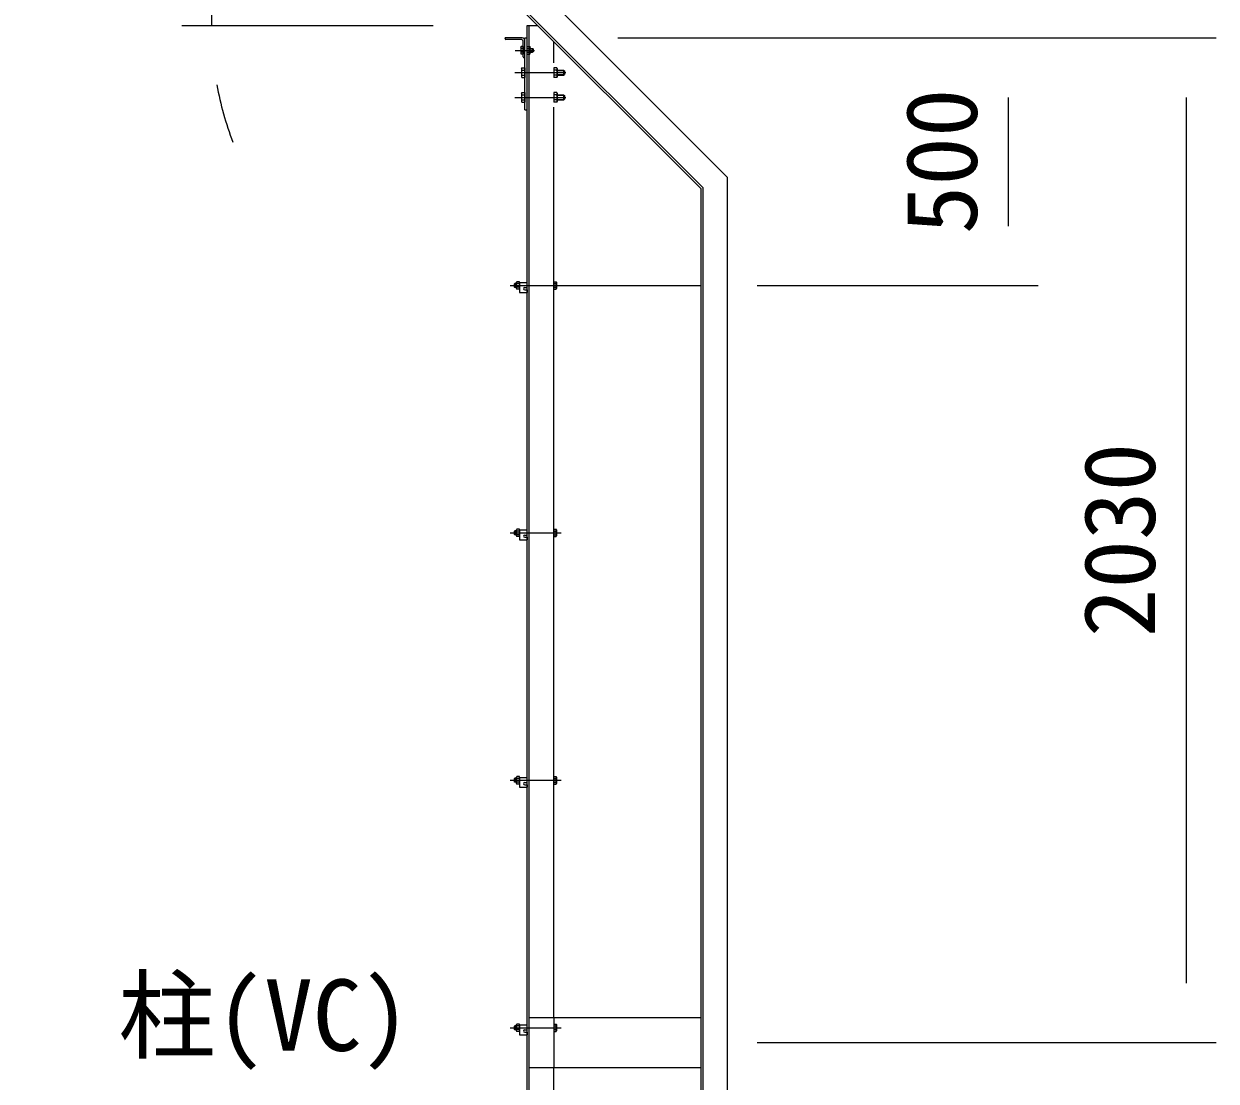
# Model space of a CAD drawing. Units: millimetres, scale not verified. Extents: x -12600 to 12600, y -8910 to 8910.
# Drawn here: x -2299 to 110, y 160 to 2296 of the extents above; entities that cross this region are included whole.
import ezdxf
from ezdxf.enums import TextEntityAlignment as Align

# ---------------------------------------------------------------- set-up
doc = ezdxf.new("R2010")
doc.units = ezdxf.units.MM
doc.header["$LTSCALE"] = 60
doc.linetypes.add('DASHED', pattern=[7.5, 6, -1.5])
doc.linetypes.add('USER1', pattern=[50.8, 31.75, -6.35, 6.35, -6.35])
for name, color, linetype, lineweight in [('0-1_D-BMK', 2, 'USER1', 13), ('0-4_D-STR1', 1, 'Continuous', 18), ('0-6_D-STR3', 3, 'Continuous', 13), ('0-7_D-STR-DIM', 7, 'Continuous', 9), ('0-9_D-STR-TXT', 7, 'Continuous', 9)]:
    doc.layers.add(name, color=color, linetype=linetype, lineweight=lineweight)
doc.styles.add('ＭＳ ゴシック', font='')
doc.styles.get('ＭＳ ゴシック').set_extended_font_data('MS Gothic')

msp = doc.modelspace()

# ---------------------------------------------------------------- linework, layer by layer
at = {"layer": '0-1_D-BMK'}
for p, q in [((-1306.33, 2242.65), (-1266.96, 2242.65)), ((-1307.05, 2197.65), (-1204.05, 2197.65)), ((-1307.05, 2147.65), (-1204.05, 2147.65)), ((-1316.14, 1767.65), (-1213.14, 1767.65)), ((-1316.14, 1267.65), (-1213.14, 1267.65)), ((-1316.14, 767.65), (-1213.14, 767.65)), ((-1316.14, 267.65), (-1213.14, 267.65))]:
    msp.add_line(p, q, dxfattribs=at)
at = {"layer": '0-4_D-STR1'}
for p, q in [((-2260.5, 3369.38), (-877.14, 1986.02)), ((-931.14, 1963.65), (-2298.69, 3331.2)), ((-927.14, 1965.31), (-2295.86, 3334.02)), ((-1282.14, -5562.35), (-1282.14, 2292.65)), ((-1282.14, 2292.65), (-1260.14, 2292.65)), ((-1278.14, -5562.35), (-1278.14, 2292.65)), ((-1326.64, 2266.65), (-1326.64, 2267.65)), ((-1291.64, 2267.65), (-1326.64, 2267.65)), ((-1294.14, 2264.65), (-1324.64, 2264.65)), ((-1289.64, 2229.65), (-1289.64, 2260.15)), ((-1286.64, 2227.65), (-1286.64, 2262.65)), ((-1287.64, 2227.65), (-1286.64, 2227.65)), ((-931.14, 1963.65), (-931.14, -5562.35)), ((-927.14, 1965.31), (-927.14, -5562.35)), ((-1278.14, 1767.65), (-931.14, 1767.65)), ((-1228.14, 287.65), (-1228.14, 1767.65)), ((-931.14, 287.65), (-1278.14, 287.65)), ((-1278.14, 187.65), (-931.14, 187.65)), ((-1228.14, -712.35), (-1228.14, 187.65))]:
    msp.add_line(p, q, dxfattribs=at)
at = {"layer": '0-4_D-STR1', "linetype": 'DASHED'}
for p, q in [((-1228.14, 1767.65), (-1228.14, 2260.65)), ((-1228.14, 287.65), (-1228.14, 187.65))]:
    msp.add_line(p, q, dxfattribs=at)
at = {"layer": '0-4_D-STR1'}
msp.add_lwpolyline([(-931.14, -5562.35), (-877.14, -5562.35), (-877.14, 1986.02)], dxfattribs=at)
for centre, radius, start, end in [((-1324.64, 2266.65), 2, 180, 270), ((-1294.14, 2260.15), 4.5, 0, 90), ((-1291.64, 2262.65), 5, 0, 90), ((-1287.64, 2229.65), 2, 180, 270)]:
    msp.add_arc(centre, radius, start, end, dxfattribs=at)
at = {"layer": '0-6_D-STR3'}
for p, q in [((-1286.64, 2122.65), (-1286.64, 2267.65)), ((-1286.64, 2267.65), (-1282.14, 2267.65)), ((-1294.94, 2248.95), (-1294.25, 2250.16)), ((-1294.94, 2248.95), (-1294.94, 2236.35)), ((-1289.64, 2250.16), (-1294.25, 2250.16)), ((-1289.64, 2246.4), (-1294.25, 2246.4)), ((-1289.64, 2250.16), (-1289.64, 2235.15)), ((-1282.14, 2250.16), (-1276.37, 2250.16)), ((-1282.14, 2235.15), (-1282.14, 2250.16)), ((-1282.14, 2246.4), (-1276.37, 2246.4)), ((-1276.37, 2250.16), (-1275.64, 2248.9)), ((-1275.64, 2236.4), (-1275.64, 2248.9)), ((-1275.64, 2246.65), (-1270.84, 2246.65)), ((-1275.64, 2245.9), (-1270.09, 2245.9)), ((-1270.84, 2246.65), (-1269.64, 2245.45)), ((-1270.84, 2246.65), (-1270.84, 2238.65)), ((-1269.64, 2245.45), (-1269.64, 2239.85)), ((-1294.94, 2236.35), (-1294.25, 2235.15)), ((-1289.64, 2238.9), (-1294.25, 2238.9)), ((-1289.64, 2235.15), (-1294.25, 2235.15)), ((-1282.14, 2238.9), (-1276.37, 2238.9)), ((-1282.14, 2235.15), (-1276.37, 2235.15)), ((-1276.37, 2235.15), (-1275.64, 2236.4)), ((-1275.64, 2239.4), (-1270.09, 2239.4)), ((-1275.64, 2238.65), (-1270.84, 2238.65)), ((-1270.84, 2238.65), (-1269.64, 2239.85)), ((-1293.64, 2205.9), (-1292.74, 2207.47)), ((-1293.64, 2205.9), (-1293.64, 2189.4)), ((-1292.74, 2207.47), (-1286.64, 2207.47)), ((-1292.74, 2202.56), (-1286.64, 2202.56)), ((-1292.74, 2192.74), (-1286.64, 2192.74)), ((-1286.64, 2207.47), (-1286.64, 2187.84)), ((-1293.64, 2189.4), (-1292.74, 2187.84)), ((-1292.74, 2187.84), (-1286.64, 2187.84)), ((-1293.64, 2155.9), (-1292.74, 2157.47)), ((-1293.64, 2155.9), (-1293.64, 2139.4)), ((-1292.74, 2157.47), (-1286.64, 2157.47)), ((-1292.74, 2152.56), (-1286.64, 2152.56)), ((-1286.64, 2157.47), (-1286.64, 2137.84)), ((-1293.64, 2139.4), (-1292.74, 2137.84)), ((-1292.74, 2142.74), (-1286.64, 2142.74)), ((-1292.74, 2137.84), (-1286.64, 2137.84)), ((-1286.64, 2122.65), (-1282.14, 2122.65)), ((-1306.94, 1771.65), (-1308.14, 1770.45)), ((-1308.14, 1770.45), (-1308.14, 1764.85)), ((-1306.94, 1763.65), (-1308.14, 1764.85)), ((-1306.94, 1771.65), (-1306.94, 1763.65)), ((-1303.64, 1771.65), (-1306.94, 1771.65)), ((-1303.64, 1763.65), (-1306.94, 1763.65)), ((-1302.92, 1775.16), (-1303.64, 1773.9)), ((-1303.64, 1761.4), (-1303.64, 1773.9)), ((-1302.92, 1760.15), (-1303.64, 1761.4)), ((-1297.14, 1775.16), (-1302.92, 1775.16)), ((-1297.14, 1771.4), (-1302.92, 1771.4)), ((-1297.14, 1763.9), (-1302.92, 1763.9)), ((-1297.14, 1760.15), (-1302.92, 1760.15)), ((-1297.14, 1760.15), (-1297.14, 1775.16)), ((-1297.14, 1773.65), (-1282.14, 1773.65)), ((-1297.14, 1773.65), (-1297.14, 1753.65)), ((-1286.89, 1763.15), (-1282.14, 1763.15)), ((-1286.89, 1758.65), (-1282.14, 1758.65)), ((-1282.14, 1758.65), (-1282.14, 1753.65)), ((-1228.14, 1775.16), (-1223.54, 1775.16)), ((-1228.14, 1775.16), (-1228.14, 1760.15)), ((-1228.14, 1771.4), (-1223.54, 1771.4)), ((-1228.14, 1763.9), (-1223.54, 1763.9)), ((-1228.14, 1760.15), (-1223.54, 1760.15)), ((-1222.84, 1773.95), (-1223.54, 1775.16)), ((-1222.84, 1761.35), (-1223.54, 1760.15)), ((-1222.84, 1773.95), (-1222.84, 1761.35)), ((-1297.14, 1753.65), (-1282.14, 1753.65)), ((-1306.94, 1271.65), (-1308.14, 1270.45)), ((-1308.14, 1270.45), (-1308.14, 1264.85)), ((-1306.94, 1263.65), (-1308.14, 1264.85)), ((-1306.94, 1271.65), (-1306.94, 1263.65)), ((-1303.64, 1271.65), (-1306.94, 1271.65)), ((-1303.64, 1263.65), (-1306.94, 1263.65)), ((-1302.92, 1275.16), (-1303.64, 1273.9)), ((-1303.64, 1261.4), (-1303.64, 1273.9)), ((-1302.92, 1260.15), (-1303.64, 1261.4)), ((-1297.14, 1275.16), (-1302.92, 1275.16)), ((-1297.14, 1271.4), (-1302.92, 1271.4)), ((-1297.14, 1263.9), (-1302.92, 1263.9)), ((-1297.14, 1260.15), (-1302.92, 1260.15)), ((-1297.14, 1260.15), (-1297.14, 1275.16)), ((-1297.14, 1273.65), (-1282.14, 1273.65)), ((-1297.14, 1273.65), (-1297.14, 1253.65)), ((-1297.14, 1253.65), (-1282.14, 1253.65)), ((-1286.89, 1263.15), (-1282.14, 1263.15)), ((-1286.89, 1258.65), (-1282.14, 1258.65)), ((-1282.14, 1258.65), (-1282.14, 1253.65)), ((-1228.14, 1275.16), (-1223.54, 1275.16)), ((-1228.14, 1275.16), (-1228.14, 1260.15)), ((-1228.14, 1271.4), (-1223.54, 1271.4)), ((-1228.14, 1263.9), (-1223.54, 1263.9)), ((-1228.14, 1260.15), (-1223.54, 1260.15)), ((-1222.84, 1273.95), (-1223.54, 1275.16)), ((-1222.84, 1261.35), (-1223.54, 1260.15)), ((-1222.84, 1273.95), (-1222.84, 1261.35)), ((-1306.94, 771.65), (-1308.14, 770.45)), ((-1306.94, 771.65), (-1306.94, 763.65)), ((-1303.64, 771.65), (-1306.94, 771.65)), ((-1302.92, 775.16), (-1303.64, 773.9)), ((-1303.64, 761.4), (-1303.64, 773.9)), ((-1297.14, 775.16), (-1302.92, 775.16)), ((-1297.14, 771.4), (-1302.92, 771.4)), ((-1297.14, 760.15), (-1297.14, 775.16)), ((-1297.14, 773.65), (-1282.14, 773.65)), ((-1297.14, 773.65), (-1297.14, 753.65)), ((-1228.14, 775.16), (-1223.54, 775.16)), ((-1228.14, 775.16), (-1228.14, 760.15)), ((-1228.14, 771.4), (-1223.54, 771.4)), ((-1222.84, 773.95), (-1223.54, 775.16)), ((-1222.84, 773.95), (-1222.84, 761.35)), ((-1308.14, 770.45), (-1308.14, 764.85)), ((-1306.94, 763.65), (-1308.14, 764.85)), ((-1303.64, 763.65), (-1306.94, 763.65)), ((-1302.92, 760.15), (-1303.64, 761.4)), ((-1297.14, 763.9), (-1302.92, 763.9)), ((-1297.14, 760.15), (-1302.92, 760.15)), ((-1297.14, 753.65), (-1282.14, 753.65)), ((-1286.89, 763.15), (-1282.14, 763.15)), ((-1286.89, 758.65), (-1282.14, 758.65)), ((-1282.14, 758.65), (-1282.14, 753.65)), ((-1228.14, 763.9), (-1223.54, 763.9)), ((-1228.14, 760.15), (-1223.54, 760.15)), ((-1222.84, 761.35), (-1223.54, 760.15)), ((-1306.94, 271.65), (-1308.14, 270.45)), ((-1308.14, 270.45), (-1308.14, 264.85)), ((-1306.94, 271.65), (-1306.94, 263.65)), ((-1303.64, 271.65), (-1306.94, 271.65)), ((-1302.92, 275.16), (-1303.64, 273.9)), ((-1303.64, 261.4), (-1303.64, 273.9)), ((-1297.14, 275.16), (-1302.92, 275.16)), ((-1297.14, 271.4), (-1302.92, 271.4)), ((-1297.14, 260.15), (-1297.14, 275.16)), ((-1297.14, 273.65), (-1282.14, 273.65)), ((-1297.14, 273.65), (-1297.14, 253.65)), ((-1228.14, 275.16), (-1223.54, 275.16)), ((-1228.14, 275.16), (-1228.14, 260.15)), ((-1228.14, 271.4), (-1223.54, 271.4)), ((-1222.84, 273.95), (-1223.54, 275.16)), ((-1222.84, 273.95), (-1222.84, 261.35)), ((-1306.94, 263.65), (-1308.14, 264.85)), ((-1303.64, 263.65), (-1306.94, 263.65)), ((-1302.92, 260.15), (-1303.64, 261.4)), ((-1297.14, 263.9), (-1302.92, 263.9)), ((-1297.14, 260.15), (-1302.92, 260.15)), ((-1297.14, 253.65), (-1282.14, 253.65)), ((-1286.89, 263.15), (-1282.14, 263.15)), ((-1286.89, 258.65), (-1282.14, 258.65)), ((-1282.14, 258.65), (-1282.14, 253.65)), ((-1228.14, 263.9), (-1223.54, 263.9)), ((-1228.14, 260.15), (-1223.54, 260.15)), ((-1222.84, 261.35), (-1223.54, 260.15))]:
    msp.add_line(p, q, dxfattribs=at)
at = {"layer": '0-6_D-STR3', "linetype": 'DASHED'}
for p, q in [((-1222.05, 2207.47), (-1228.14, 2207.47)), ((-1228.14, 2207.47), (-1228.14, 2187.84)), ((-1222.05, 2202.56), (-1228.14, 2202.56)), ((-1222.05, 2192.74), (-1228.14, 2192.74)), ((-1221.14, 2205.9), (-1222.05, 2207.47)), ((-1221.14, 2205.9), (-1221.14, 2189.4)), ((-1221.14, 2202.65), (-1208.14, 2202.65)), ((-1221.14, 2201.75), (-1207.24, 2201.75)), ((-1221.14, 2193.55), (-1207.24, 2193.55)), ((-1221.14, 2192.65), (-1208.14, 2192.65)), ((-1208.14, 2202.65), (-1206.64, 2201.15)), ((-1206.64, 2201.15), (-1206.64, 2194.15)), ((-1222.05, 2187.84), (-1228.14, 2187.84)), ((-1221.14, 2189.4), (-1222.05, 2187.84)), ((-1222.05, 2157.47), (-1228.14, 2157.47)), ((-1228.14, 2157.47), (-1228.14, 2137.84)), ((-1222.05, 2152.56), (-1228.14, 2152.56)), ((-1221.14, 2155.9), (-1222.05, 2157.47)), ((-1221.14, 2155.9), (-1221.14, 2139.4)), ((-1221.14, 2152.65), (-1208.14, 2152.65)), ((-1221.14, 2151.75), (-1207.24, 2151.75)), ((-1208.14, 2152.65), (-1206.64, 2151.15)), ((-1206.64, 2151.15), (-1206.64, 2144.15)), ((-1222.05, 2142.74), (-1228.14, 2142.74)), ((-1222.05, 2137.84), (-1228.14, 2137.84)), ((-1221.14, 2139.4), (-1222.05, 2137.84)), ((-1221.14, 2143.55), (-1207.24, 2143.55)), ((-1221.14, 2142.65), (-1208.14, 2142.65))]:
    msp.add_line(p, q, dxfattribs=at)
for points in [[(-1208.14, 2202.65), (-1208.14, 2192.65), (-1206.64, 2194.15)], [(-1208.14, 2152.65), (-1208.14, 2142.65), (-1206.64, 2144.15)]]:
    msp.add_lwpolyline(points, dxfattribs=at)
at = {"layer": '0-6_D-STR3'}
for centre, radius, start, end in [((-1291.51, 2248.28), 3.32, 145.61585, 214.38415), ((-1282.41, 2242.65), 12.42, 162.4121, 197.5879), ((-1279.11, 2248.28), 3.32, 325.61586, 34.38414), ((-1288.21, 2242.65), 12.42, 342.4121, 17.5879), ((-1291.51, 2237.02), 3.32, 145.61585, 214.38415), ((-1279.11, 2237.02), 3.32, 325.61585, 34.38416), ((-1289.15, 2205.01), 4.34, 145.61575, 214.38425), ((-1277.26, 2197.65), 16.24, 162.41205, 197.58795), ((-1289.15, 2190.29), 4.34, 145.61575, 214.38425), ((-1289.15, 2155.01), 4.34, 145.61575, 214.38425), ((-1277.26, 2147.65), 16.24, 162.41205, 197.58795), ((-1289.15, 2140.29), 4.34, 145.61575, 214.38425), ((-1300.18, 1773.28), 3.32, 145.61586, 214.38414), ((-1291.08, 1767.65), 12.42, 162.4121, 197.5879), ((-1300.18, 1762.02), 3.32, 145.61584, 214.38415), ((-1286.89, 1760.9), 2.25, 90, 270), ((-1226.28, 1773.28), 3.32, 325.61585, 34.38415), ((-1235.38, 1767.65), 12.42, 342.4121, 17.5879), ((-1226.28, 1762.02), 3.32, 325.61585, 34.38415), ((-1300.18, 1273.28), 3.32, 145.61586, 214.38414), ((-1291.08, 1267.65), 12.42, 162.4121, 197.5879), ((-1300.18, 1262.02), 3.32, 145.61584, 214.38415), ((-1286.89, 1260.9), 2.25, 90, 270), ((-1226.28, 1273.28), 3.32, 325.61585, 34.38415), ((-1235.38, 1267.65), 12.42, 342.4121, 17.5879), ((-1226.28, 1262.02), 3.32, 325.61585, 34.38415), ((-1300.18, 773.28), 3.32, 145.61586, 214.38414), ((-1291.08, 767.65), 12.42, 162.4121, 197.5879), ((-1226.28, 773.28), 3.32, 325.61585, 34.38415), ((-1235.38, 767.65), 12.42, 342.4121, 17.5879), ((-1300.18, 762.02), 3.32, 145.61584, 214.38415), ((-1286.89, 760.9), 2.25, 90, 270), ((-1226.28, 762.02), 3.32, 325.61585, 34.38415), ((-1300.18, 273.28), 3.32, 145.61586, 214.38414), ((-1291.08, 267.65), 12.42, 162.4121, 197.5879), ((-1226.28, 273.28), 3.32, 325.61585, 34.38415), ((-1235.38, 267.65), 12.42, 342.4121, 17.5879), ((-1300.18, 262.02), 3.32, 145.61584, 214.38415), ((-1286.89, 260.9), 2.25, 90, 270), ((-1226.28, 262.02), 3.32, 325.61585, 34.38415)]:
    msp.add_arc(centre, radius, start, end, dxfattribs=at)
at = {"layer": '0-6_D-STR3', "linetype": 'DASHED'}
for centre, radius, start, end in [((-1237.53, 2197.65), 16.24, 342.41205, 17.58795), ((-1225.63, 2205.01), 4.34, 325.61575, 34.38425), ((-1225.63, 2190.29), 4.34, 325.61575, 34.38425), ((-1237.53, 2147.65), 16.24, 342.41205, 17.58795), ((-1225.63, 2155.01), 4.34, 325.61575, 34.38425), ((-1225.63, 2140.29), 4.34, 325.61575, 34.38425)]:
    msp.add_arc(centre, radius, start, end, dxfattribs=at)
at = {"layer": '0-7_D-STR-DIM'}
for p, q in [((-1471.78, 2292.3), (-1979.67, 2292.3)), ((-1098.78, 2267.65), (110.06, 2267.65)), ((-1098.78, 2267.65), (-249.64, 2267.65)), ((-1098.78, 2267.65), (110.06, 2267.65)), ((-309.64, 1887.65), (-309.64, 2147.65)), ((50.06, 357.65), (50.06, 2147.65)), ((-817.14, 1767.65), (-249.64, 1767.65)), ((-817.14, 237.65), (110.06, 237.65)), ((-817.14, 237.65), (110.06, 237.65))]:
    msp.add_line(p, q, dxfattribs=at)
for start, end in [(135, 180), (190.4338, 200.8676)]:
    msp.add_arc((-1259.8, 2292.3), 659.88, start, end, dxfattribs=at)

# ---------------------------------------------------------------- texts
at = {"layer": '0-7_D-STR-DIM', "style": 'ＭＳ ゴシック'}
for s, p in [('500', (-329.89, 1871.03)), ('2030', (29.82, 1056.9))]:
    msp.add_text(s, height=144.3, rotation=90, dxfattribs=at).set_placement(p, align=Align.BOTTOM_LEFT)
at = {"layer": '0-9_D-STR-TXT', "style": 'ＭＳ ゴシック'}
msp.add_text('柱(VC) \u3000\u3000', height=144.3, dxfattribs=at).set_placement((-2107.98, 177.74), align=Align.BOTTOM_LEFT)

doc.saveas('drawing.dxf')
